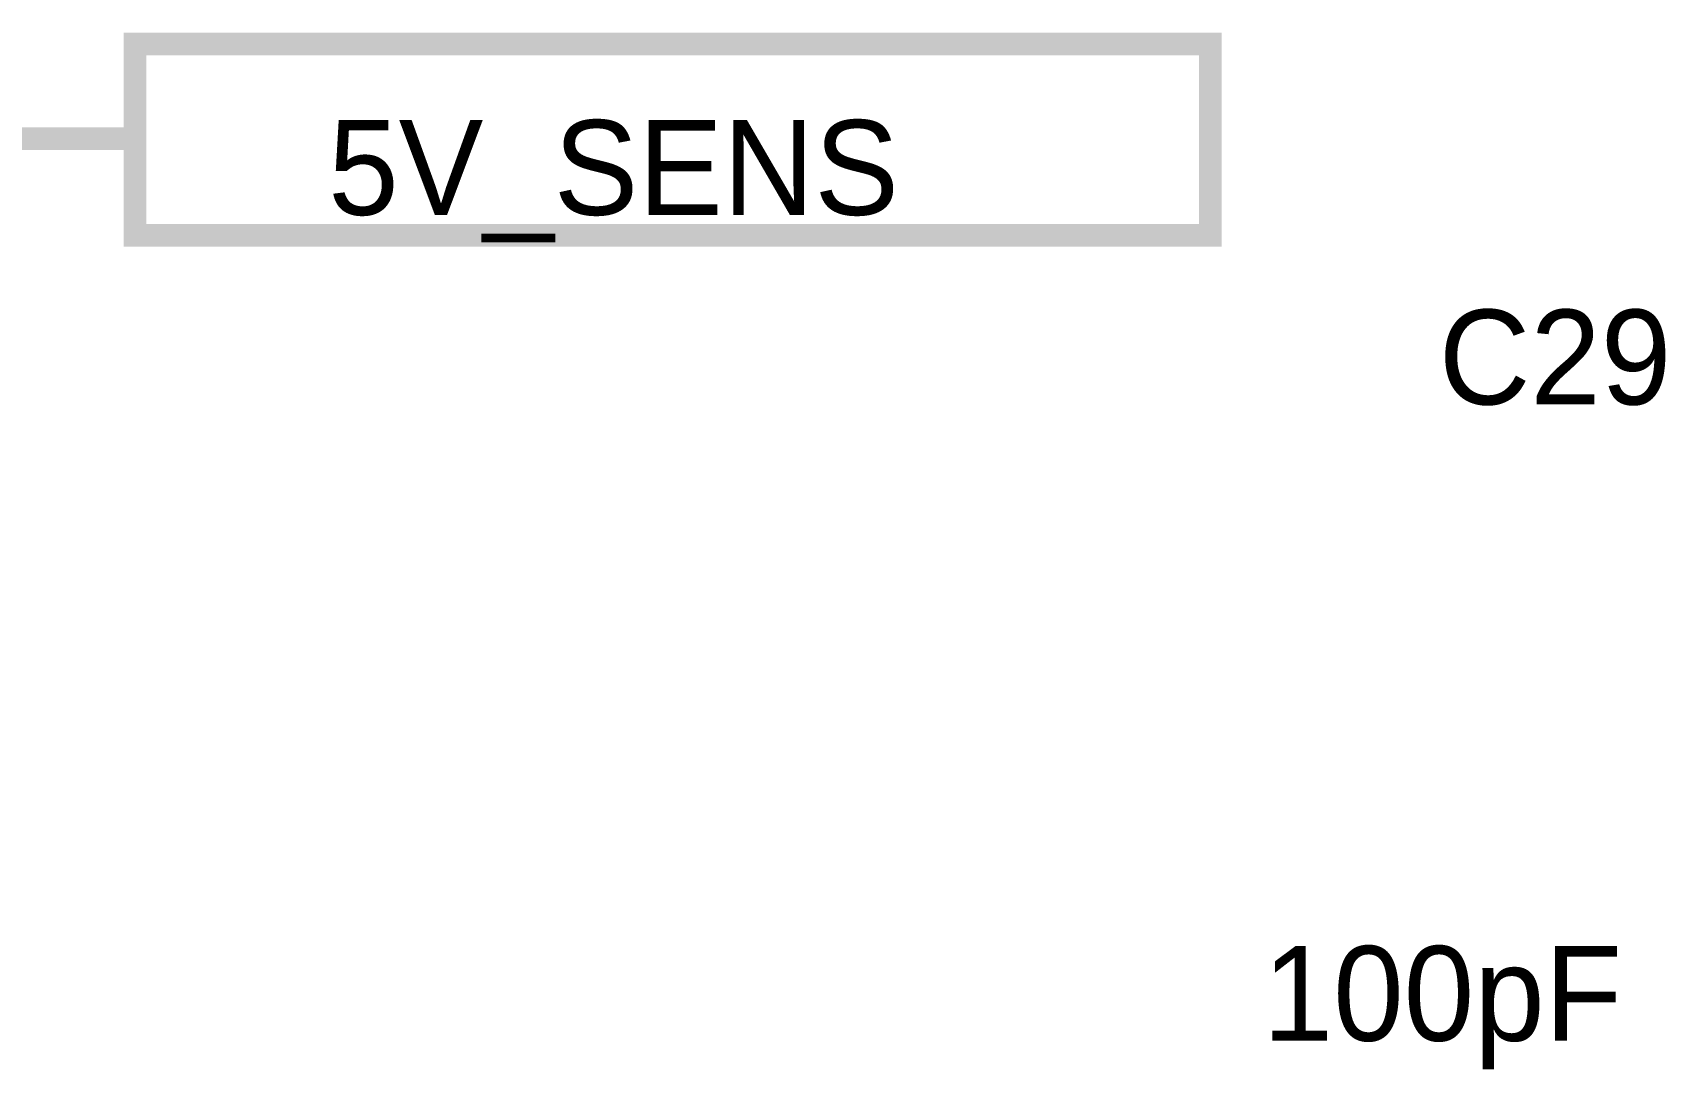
# Model space of a CAD drawing. Header units: millimetres. Extents: x 0 to 800, y 0 to 567.
# Drawn here: x 502.85 to 524.45, y 392.05 to 405.77 of the extents above; entities that cross this region are included whole.
import ezdxf

# ---------------------------------------------------------------- set-up
doc = ezdxf.new("R2010")
doc.units = ezdxf.units.MM
doc.layers.add('Sheet', color=255, linetype='Continuous')

msp = doc.modelspace()

# ---------------------------------------------------------------- linework, layer by layer
at = {"layer": 'Sheet'}
for points, const_width in [([(504.206, 403.088), (504.206, 405.619), (518.43, 405.619), (518.43, 403.088), (504.206, 403.088)], 0.3), ([(504.206, 405.619), (504.206, 403.088), (518.43, 403.088), (518.43, 405.619), (504.206, 405.619), (504.206, 405.619)], 0.0991)]:
    msp.add_lwpolyline(points, close=True, dxfattribs=dict(at, const_width=const_width))
at = {"layer": 'Sheet', "const_width": 0.3}
msp.add_lwpolyline([(497.845, 404.365), (504.206, 404.365)], dxfattribs=at)

# ---------------------------------------------------------------- texts
at = {"layer": 'Sheet'}
for s, p in [('5V_SENS', (506.76, 403.357)), ('C29', (521.454, 400.848)), ('100pF', (519.124, 392.426))]:
    msp.add_text(s, height=1.2543, dxfattribs=at).set_placement(p)

doc.saveas('drawing.dxf')
